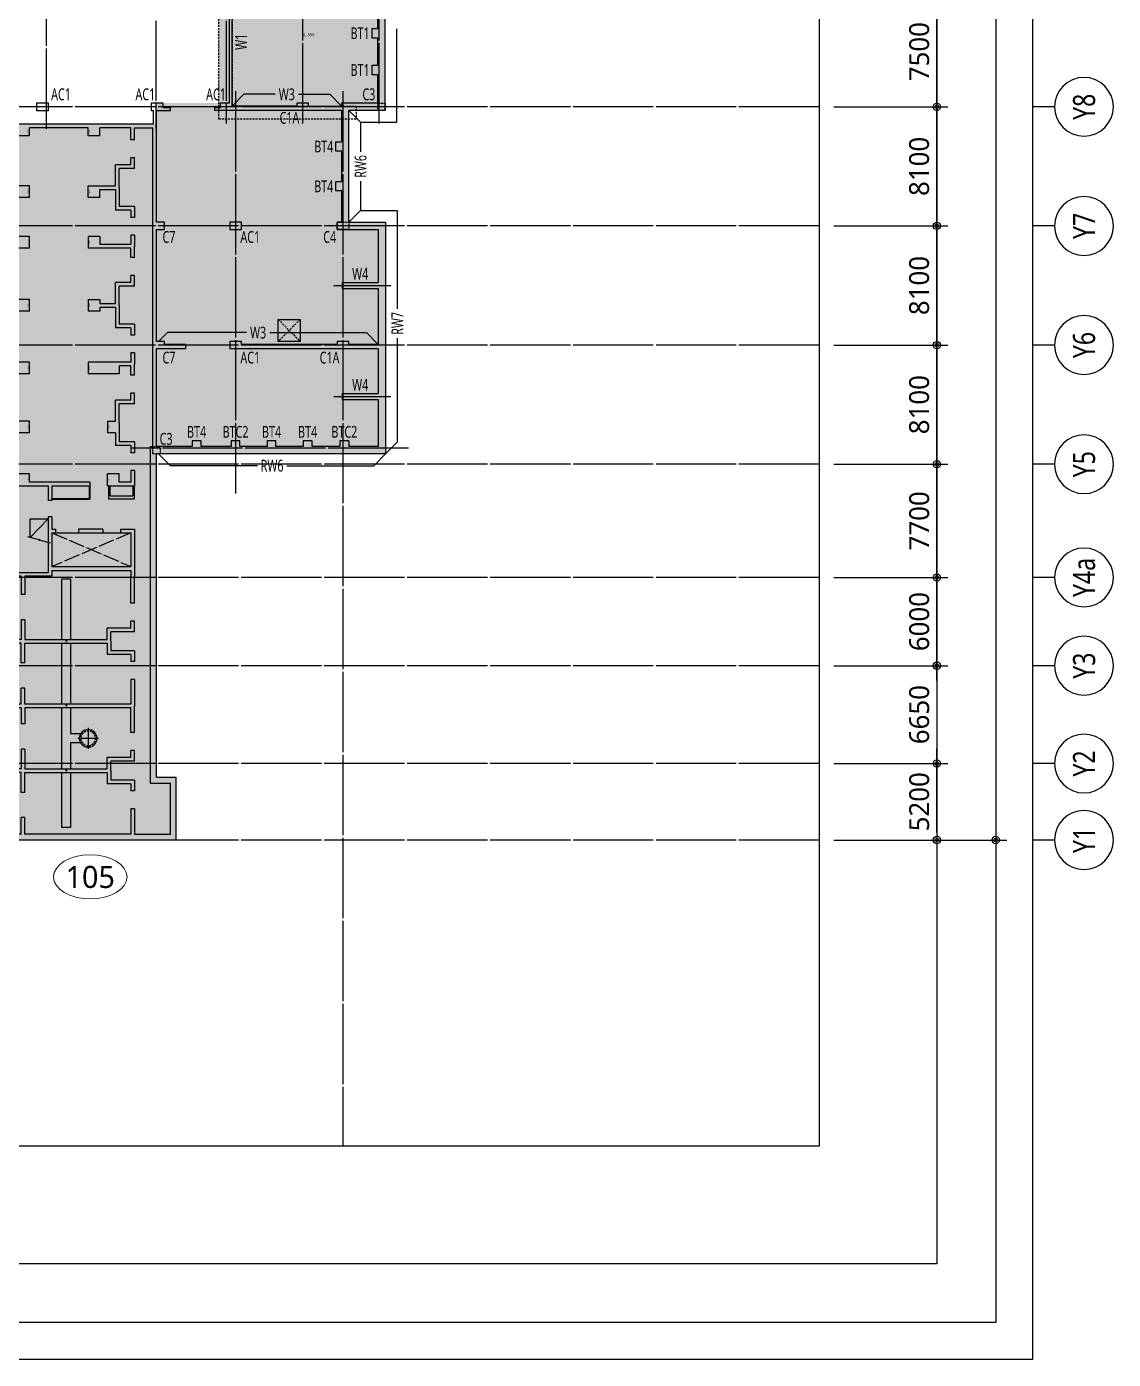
# Model space of a CAD drawing. Header units: millimetres. Extents: x 231380 to 990673, y -319231 to 132826.
# Drawn here: x 916770 to 990673, y -91174 to -564 of the extents above; entities that cross this region are included whole.
import ezdxf
from ezdxf.enums import TextEntityAlignment as Align

# ---------------------------------------------------------------- set-up
doc = ezdxf.new("R2010")
doc.units = ezdxf.units.MM
doc.header["$LTSCALE"] = 91
for name, pattern in [('XS-지하주차장$0$CEN', [62, 60, -1, 0, -1]), ('XS-지하주차장$0$DDOT', [14, 12, -1, 0, -1]), ('XS-지하주차장$0$HID', [2.3, 1.5, -0.8])]:
    doc.linetypes.add(name, pattern=pattern)
doc.layers.get('Defpoints').update_dxf_attribs({"color": 145})
for name, color, linetype in [('252', 252, 'Continuous'), ('254', 254, 'Continuous'), ('BUB', 7, 'Continuous'), ('DIM', 7, 'Continuous'), ('LEADER', 7, 'Continuous'), ('NAME-C', 1, 'Continuous'), ('NAME-W', 2, 'Continuous'), ('XS-지하주차장$0$C3', 145, 'Continuous'), ('XS-지하주차장$0$CEN-P', 14, 'XS-지하주차장$0$CEN'), ('XS-지하주차장$0$COL', 2, 'Continuous'), ('XS-지하주차장$0$EL7', 7, 'Continuous'), ('XS-지하주차장$0$FP-CORE', 8, 'Continuous'), ('XS-지하주차장$0$OPEN', 9, 'XS-지하주차장$0$DDOT'), ('XS-지하주차장$0$STEEL', 9, 'Continuous'), ('XS-지하주차장$0$W1', 2, 'Continuous'), ('XS-지하주차장$0$W2', 9, 'Continuous'), ('XS-지하주차장$0$기초꺽임', 4, 'XS-지하주차장$0$HID'), ('XS-지하주차장$0$집수정', 21, 'Continuous'), ('XS-지하주차장$0$집수정-주동', 21, 'Continuous'), ('XS-지하주차장$0$트렌치-주동', 21, 'Continuous')]:
    doc.layers.add(name, color=color, linetype=linetype)
doc.layers.add('DEFPOINT', color=144, linetype='Continuous', plot=False)
doc.layers.add('XS-지하주차장$0$DEFPOINT', color=144, linetype='Continuous', plot=False)
doc.layers.add('TEXT', color=3, linetype='Continuous', lineweight=9)
doc.styles.add('XS-지하주차장$0$맑은고딕', font='malgun.ttf')
doc.styles.add('맑은고딕', font='malgun.ttf')
doc.dimstyles.new('DIM_500', dxfattribs={"dimscale": 500, "dimtxt": 2.7, "dimasz": 1, "dimexe": 1.5, "dimexo": 2, "dimgap": 1, "dimtad": 1, "dimdec": 0, "dimzin": 0, "dimdsep": 46, "dimtxsty": '맑은고딕', "dimblk1": 'DIMDOT', "dimblk2": 'DIMDOT', "dimsah": 1, "dimcen": 0.09, "dimdle": 2, "dimclrd": 7, "dimclre": 7, "dimclrt": 3, "dimadec": 0, "dimazin": 0, "dimtfac": 1, "dimtdec": 0, "dimtix": 1, "dimtmove": 2, "dimatfit": 3, "dimldrblk": 'DIMDOT', "dimfxl": 0, "dimtolj": 1, "dimtzin": 0, "dimarcsym": 0})

# ---------------------------------------------------------------- blocks, each defined once
blk = doc.blocks.new('DIMDOT')
at = {"layer": 'DIM', "linetype": 'Continuous'}
blk.add_line((-2, 0), (2, 0), dxfattribs=at)
for radius in [0.5, 0.25]:
    blk.add_circle((0, 0), radius, dxfattribs=at)
blk = doc.blocks.new('*D360')
at = {"layer": 'Defpoints', "color": 0, "transparency": 16777216}
for p in [(970673, 62736), (970673, -55864), (982673, -55864)]:
    blk.add_point(p, dxfattribs=at)
at = {"layer": 'DIM', "color": 7, "lineweight": -2, "transparency": 16777216}
for p, q in [((971673, 62736), (983423, 62736)), ((982673, 62236), (982673, -55364)), ((971673, -55864), (983423, -55864))]:
    blk.add_line(p, q, dxfattribs=at)
at = {"layer": 'DIM', "color": 7, "lineweight": -2, "transparency": 16777216, "xscale": 500, "yscale": 500, "zscale": 500}
for p, rotation in [((982673, 62736), 90), ((982673, -55864), 270)]:
    blk.add_blockref('DIMDOT', p, dxfattribs=dict(at, rotation=rotation))
at = {"layer": 'DIM', "color": 3, "transparency": 16777216, "insert": (981471, 3436), "char_height": 1350, "attachment_point": 5, "rotation": 90, "style": '맑은고딕'}
blk.add_mtext('\\A1;118600', dxfattribs=at)
blk = doc.blocks.new('*D361')
at = {"layer": 'Defpoints', "color": 0, "transparency": 16777216}
for p in [(970673, -50664), (978673, -50664), (970673, -55864)]:
    blk.add_point(p, dxfattribs=at)
at = {"layer": 'DIM', "color": 7, "lineweight": -2, "transparency": 16777216}
for p, q in [((971673, -50664), (979423, -50664)), ((978673, -55364), (978673, -51164)), ((971673, -55864), (979423, -55864))]:
    blk.add_line(p, q, dxfattribs=at)
at = {"layer": 'DIM', "color": 7, "lineweight": -2, "transparency": 16777216, "xscale": 500, "yscale": 500, "zscale": 500}
for p, rotation in [((978673, -50664), 90), ((978673, -55864), 270)]:
    blk.add_blockref('DIMDOT', p, dxfattribs=dict(at, rotation=rotation))
at = {"layer": 'DIM', "color": 3, "transparency": 16777216, "insert": (977475, -53264), "char_height": 1350, "attachment_point": 5, "rotation": 90, "style": '맑은고딕'}
blk.add_mtext('\\A1;5200', dxfattribs=at)
blk = doc.blocks.new('*D363')
at = {"layer": 'Defpoints', "color": 0, "transparency": 16777216}
for p in [(970673, -44014), (970673, -50664), (978673, -50664)]:
    blk.add_point(p, dxfattribs=at)
at = {"layer": 'DIM', "color": 7, "lineweight": -2, "transparency": 16777216}
for p, q in [((971673, -44014), (979423, -44014)), ((978673, -44514), (978673, -50164)), ((971673, -50664), (979423, -50664))]:
    blk.add_line(p, q, dxfattribs=at)
at = {"layer": 'DIM', "color": 7, "lineweight": -2, "transparency": 16777216, "xscale": 500, "yscale": 500, "zscale": 500}
for p, rotation in [((978673, -44014), 90), ((978673, -50664), 270)]:
    blk.add_blockref('DIMDOT', p, dxfattribs=dict(at, rotation=rotation))
at = {"layer": 'DIM', "color": 3, "transparency": 16777216, "insert": (977475, -47339), "char_height": 1350, "attachment_point": 5, "rotation": 90, "style": '맑은고딕'}
blk.add_mtext('\\A1;6650', dxfattribs=at)
blk = doc.blocks.new('*D364')
at = {"layer": 'Defpoints', "color": 0, "transparency": 16777216}
for p in [(970673, -38014), (978673, -38014), (970673, -44014)]:
    blk.add_point(p, dxfattribs=at)
at = {"layer": 'DIM', "color": 7, "lineweight": -2, "transparency": 16777216}
for p, q in [((971673, -38014), (979423, -38014)), ((978673, -43514), (978673, -38514)), ((971673, -44014), (979423, -44014))]:
    blk.add_line(p, q, dxfattribs=at)
at = {"layer": 'DIM', "color": 7, "lineweight": -2, "transparency": 16777216, "xscale": 500, "yscale": 500, "zscale": 500}
for p, rotation in [((978673, -38014), 90), ((978673, -44014), 270)]:
    blk.add_blockref('DIMDOT', p, dxfattribs=dict(at, rotation=rotation))
at = {"layer": 'DIM', "color": 3, "transparency": 16777216, "insert": (977475, -41014), "char_height": 1350, "attachment_point": 5, "rotation": 90, "style": '맑은고딕'}
blk.add_mtext('\\A1;6000', dxfattribs=at)
blk = doc.blocks.new('*D365')
at = {"layer": 'Defpoints', "color": 0, "transparency": 16777216}
for p in [(970673, -30314), (978673, -30314), (970673, -38014)]:
    blk.add_point(p, dxfattribs=at)
at = {"layer": 'DIM', "color": 7, "lineweight": -2, "transparency": 16777216}
for p, q in [((971673, -30314), (979423, -30314)), ((978673, -37514), (978673, -30814)), ((971673, -38014), (979423, -38014))]:
    blk.add_line(p, q, dxfattribs=at)
at = {"layer": 'DIM', "color": 7, "lineweight": -2, "transparency": 16777216, "xscale": 500, "yscale": 500, "zscale": 500}
for p, rotation in [((978673, -30314), 90), ((978673, -38014), 270)]:
    blk.add_blockref('DIMDOT', p, dxfattribs=dict(at, rotation=rotation))
at = {"layer": 'DIM', "color": 3, "transparency": 16777216, "insert": (977475, -34164), "char_height": 1350, "attachment_point": 5, "rotation": 90, "style": '맑은고딕'}
blk.add_mtext('\\A1;7700', dxfattribs=at)
blk = doc.blocks.new('*D366')
at = {"layer": 'Defpoints', "color": 0, "transparency": 16777216}
for p in [(970673, -22214), (978673, -22214), (970673, -30314)]:
    blk.add_point(p, dxfattribs=at)
at = {"layer": 'DIM', "color": 7, "lineweight": -2, "transparency": 16777216}
for p, q in [((971673, -22214), (979423, -22214)), ((978673, -29814), (978673, -22714)), ((971673, -30314), (979423, -30314))]:
    blk.add_line(p, q, dxfattribs=at)
at = {"layer": 'DIM', "color": 7, "lineweight": -2, "transparency": 16777216, "xscale": 500, "yscale": 500, "zscale": 500}
for p, rotation in [((978673, -22214), 90), ((978673, -30314), 270)]:
    blk.add_blockref('DIMDOT', p, dxfattribs=dict(at, rotation=rotation))
at = {"layer": 'DIM', "color": 3, "transparency": 16777216, "insert": (977471, -26264), "char_height": 1350, "attachment_point": 5, "rotation": 90, "style": '맑은고딕'}
blk.add_mtext('\\A1;8100', dxfattribs=at)
blk = doc.blocks.new('*D367')
at = {"layer": 'Defpoints', "color": 0, "transparency": 16777216}
for p in [(970673, -14114), (978673, -14114), (970673, -22214)]:
    blk.add_point(p, dxfattribs=at)
at = {"layer": 'DIM', "color": 7, "lineweight": -2, "transparency": 16777216}
for p, q in [((971673, -14114), (979423, -14114)), ((978673, -21714), (978673, -14614)), ((971673, -22214), (979423, -22214))]:
    blk.add_line(p, q, dxfattribs=at)
at = {"layer": 'DIM', "color": 7, "lineweight": -2, "transparency": 16777216, "xscale": 500, "yscale": 500, "zscale": 500}
for p, rotation in [((978673, -14114), 90), ((978673, -22214), 270)]:
    blk.add_blockref('DIMDOT', p, dxfattribs=dict(at, rotation=rotation))
at = {"layer": 'DIM', "color": 3, "transparency": 16777216, "insert": (977471, -18164), "char_height": 1350, "attachment_point": 5, "rotation": 90, "style": '맑은고딕'}
blk.add_mtext('\\A1;8100', dxfattribs=at)
blk = doc.blocks.new('*D368')
at = {"layer": 'Defpoints', "color": 0, "transparency": 16777216}
for p in [(970673, -6014), (978673, -6014), (970673, -14114)]:
    blk.add_point(p, dxfattribs=at)
at = {"layer": 'DIM', "color": 7, "lineweight": -2, "transparency": 16777216}
for p, q in [((971673, -6014), (979423, -6014)), ((978673, -13614), (978673, -6514)), ((971673, -14114), (979423, -14114))]:
    blk.add_line(p, q, dxfattribs=at)
at = {"layer": 'DIM', "color": 7, "lineweight": -2, "transparency": 16777216, "xscale": 500, "yscale": 500, "zscale": 500}
for p, rotation in [((978673, -6014), 90), ((978673, -14114), 270)]:
    blk.add_blockref('DIMDOT', p, dxfattribs=dict(at, rotation=rotation))
at = {"layer": 'DIM', "color": 3, "transparency": 16777216, "insert": (977471, -10064), "char_height": 1350, "attachment_point": 5, "rotation": 90, "style": '맑은고딕'}
blk.add_mtext('\\A1;8100', dxfattribs=at)
blk = doc.blocks.new('*D369')
at = {"layer": 'Defpoints', "color": 0, "transparency": 16777216}
for p in [(970673, 1486), (978673, 1486), (970673, -6014)]:
    blk.add_point(p, dxfattribs=at)
at = {"layer": 'DIM', "color": 7, "lineweight": -2, "transparency": 16777216}
for p, q in [((971673, 1486), (979423, 1486)), ((978673, -5514), (978673, 986)), ((971673, -6014), (979423, -6014))]:
    blk.add_line(p, q, dxfattribs=at)
at = {"layer": 'DIM', "color": 7, "lineweight": -2, "transparency": 16777216, "xscale": 500, "yscale": 500, "zscale": 500}
for p, rotation in [((978673, 1486), 90), ((978673, -6014), 270)]:
    blk.add_blockref('DIMDOT', p, dxfattribs=dict(at, rotation=rotation))
at = {"layer": 'DIM', "color": 3, "transparency": 16777216, "insert": (977475, -2264), "char_height": 1350, "attachment_point": 5, "rotation": 90, "style": '맑은고딕'}
blk.add_mtext('\\A1;7500', dxfattribs=at)
blk = doc.blocks.new('BUB')
at = {"layer": 'BUB'}
blk.add_line((0, 1500), (0, 0), dxfattribs=at)
blk.add_circle((0, 3500), 2000, dxfattribs=at)
blk = doc.blocks.new('XS-지하주차장$0$집수정-주동')
at = {"layer": 'XS-지하주차장$0$집수정-주동'}
for p, q in [((707, 0), (-707, 0)), ((0, 707), (0, -707))]:
    blk.add_line(p, q, dxfattribs=at)
blk.add_circle((0, 0), 600, dxfattribs=at)
at = {"layer": 'XS-지하주차장$0$집수정-주동', "linetype": 'XS-지하주차장$0$HID'}
blk.add_circle((0, 0), 500, dxfattribs=at)
blk = doc.blocks.new('XS-지하주차장$0$B2-5')
at = {"layer": 'XS-지하주차장$0$EL7'}
for p, q in [((27795, 6565), (27795, 7755)), ((27795, 3330), (27795, 4900))]:
    blk.add_line(p, q, dxfattribs=at)
at = {"layer": 'XS-지하주차장$0$FP-CORE'}
for p, q in [((26850, 1617), (26850, 2850)), ((26850, 2850), (28115, 1617)), ((28115, 1617), (26850, 1617))]:
    blk.add_line(p, q, dxfattribs=at)
blk.add_lwpolyline([(28487, 3006), (28286, 2258), (28330, 2246), (28230, 2221), (28274, 2210), (28073, 1461)], dxfattribs=at)
at = {"layer": 'XS-지하주차장$0$OPEN'}
for p, q in [((27795, 8465), (30095, 3100)), ((27795, 3100), (30095, 8465))]:
    blk.add_line(p, q, dxfattribs=at)
at = {"layer": 'XS-지하주차장$0$STEEL'}
for p, q in [((24595, 5665), (25495, 5665)), ((24595, 5635), (25465, 5635)), ((25465, 3100), (25465, 5635)), ((25495, 3100), (25495, 5665))]:
    blk.add_line(p, q, dxfattribs=at)
at = {"layer": 'XS-지하주차장$0$W1'}
for p, q in [((44415, 10205), (44415, 11555)), ((48690, 11555), (44415, 11555)), ((44815, 9805), (44815, 11155)), ((48290, 11155), (44815, 11155)), ((48290, 8715), (48290, 11155)), ((48690, 11555), (48690, 150)), ((6680, 10205), (0, 10205)), ((0, 10005), (0, 0)), ((14780, 10205), (7180, 10205)), ((21930, 10205), (15280, 10205)), ((44415, 10205), (22430, 10205)), ((21930, 9955), (250, 9955)), ((250, 8715), (250, 9955)), ((21930, 9805), (21930, 9955)), ((44815, 9805), (21930, 9805)), ((1075, 8715), (250, 8715)), ((1075, 8465), (250, 8465)), ((250, 8465), (250, 6350)), ((1075, 8715), (1075, 8465)), ((3025, 8715), (2295, 8715)), ((2295, 8715), (2295, 8465)), ((2775, 8465), (2295, 8465)), ((2775, 8465), (2775, 7425)), ((3025, 8715), (3025, 7675)), ((5615, 8715), (6345, 8715)), ((5615, 8715), (5615, 7675)), ((5865, 8465), (6345, 8465)), ((5865, 8465), (5865, 7425)), ((6345, 8715), (6345, 8465)), ((7565, 8715), (8320, 8715)), ((7565, 8715), (7565, 8465)), ((7565, 8465), (8195, 8465)), ((8195, 8465), (8195, 6350)), ((9075, 8715), (8320, 8715)), ((8445, 8465), (8445, 5550)), ((9075, 8465), (8445, 8465)), ((9075, 8715), (9075, 8465)), ((11025, 8715), (10295, 8715)), ((10295, 8715), (10295, 8465)), ((10775, 8465), (10295, 8465)), ((10775, 8465), (10775, 7425)), ((11025, 8715), (11025, 7675)), ((13615, 8715), (14345, 8715)), ((13615, 8715), (13615, 7675)), ((13865, 8465), (14345, 8465)), ((13865, 8465), (13865, 7425)), ((14345, 8715), (14345, 8465)), ((15565, 8715), (16320, 8715)), ((15565, 8715), (15565, 8465)), ((15565, 8465), (16195, 8465)), ((16195, 8465), (16195, 5550)), ((17075, 8715), (16320, 8715)), ((16445, 8465), (16445, 7675)), ((17075, 8465), (16445, 8465)), ((17075, 8715), (17075, 8465)), ((19025, 8715), (18295, 8715)), ((18295, 8715), (18295, 8465)), ((18775, 8465), (18295, 8465)), ((18775, 8465), (18775, 7425)), ((19025, 8715), (19025, 7675)), ((21615, 8715), (22345, 8715)), ((21615, 8715), (21615, 7675)), ((21865, 8465), (22345, 8465)), ((21865, 8465), (21865, 7425)), ((22345, 8715), (22345, 8465)), ((23565, 8715), (24345, 8715)), ((23565, 8715), (23565, 8465)), ((23565, 8465), (24345, 8465)), ((24345, 8715), (24595, 8715)), ((24345, 8465), (24345, 7675)), ((24595, 6875), (24595, 8715)), ((27545, 8715), (30745, 8715)), ((27545, 7755), (27545, 8715)), ((27795, 8465), (30095, 8465)), ((27795, 7755), (27795, 8465)), ((30095, 3100), (30095, 8465)), ((30345, 3100), (30345, 8465)), ((30345, 8465), (30745, 8465)), ((32575, 8715), (30745, 8715)), ((32575, 8465), (30745, 8465)), ((32575, 8715), (32575, 8465)), ((34525, 8715), (33795, 8715)), ((33795, 8715), (33795, 8465)), ((34275, 8465), (33795, 8465)), ((34275, 8465), (34275, 6855)), ((34525, 8715), (34525, 7105)), ((35815, 8715), (36545, 8715)), ((35815, 8715), (35815, 7105)), ((36065, 8465), (36545, 8465)), ((36065, 8465), (36065, 6855)), ((36545, 8715), (36545, 8465)), ((37765, 8715), (39570, 8715)), ((37765, 8715), (37765, 8465)), ((37765, 8465), (39445, 8465)), ((39445, 8465), (39445, 1265)), ((41375, 8715), (39570, 8715)), ((39695, 8465), (39695, 1265)), ((41375, 8465), (39695, 8465)), ((41375, 8715), (41375, 8465)), ((43325, 8715), (42595, 8715)), ((42595, 8715), (42595, 8465)), ((43075, 8465), (42595, 8465)), ((43075, 8465), (43075, 6855)), ((43325, 8715), (43325, 7105)), ((44615, 8715), (45345, 8715)), ((44615, 8715), (44615, 7105)), ((44865, 8465), (45345, 8465)), ((44865, 8465), (44865, 6855)), ((45345, 8715), (45345, 8465)), ((46565, 8715), (48290, 8715)), ((46565, 8715), (46565, 8465)), ((46565, 8465), (48290, 8465)), ((48290, 8465), (48290, 1265)), ((4195, 7425), (2775, 7425)), ((4320, 7675), (3025, 7675)), ((4195, 5550), (4195, 7425)), ((4320, 7675), (5615, 7675)), ((4445, 7425), (5865, 7425)), ((4445, 6350), (4445, 7425)), ((12195, 7425), (10775, 7425)), ((12320, 7675), (11025, 7675)), ((12195, 6350), (12195, 7425)), ((12320, 7675), (13615, 7675)), ((12445, 6350), (12445, 7425)), ((12445, 7425), (13865, 7425)), ((16445, 7675), (16995, 7675)), ((16995, 7675), (16995, 5550)), ((20195, 7425), (18775, 7425)), ((20320, 7675), (19025, 7675)), ((20195, 6875), (20195, 7425)), ((20320, 7675), (21615, 7675)), ((20995, 7425), (21865, 7425)), ((20995, 7425), (20995, 6875)), ((24345, 7675), (23795, 7675)), ((23795, 7675), (23795, 6875)), ((27545, 7755), (27795, 7755)), ((800, 6350), (250, 6350)), ((800, 6350), (800, 5550)), ((4995, 6350), (4445, 6350)), ((4995, 6350), (4995, 5550)), ((7645, 6350), (8195, 6350)), ((7645, 6350), (7645, 5550)), ((11920, 6350), (12195, 6350)), ((11920, 5550), (11920, 6350)), ((12445, 6350), (12720, 6350)), ((12720, 6350), (12720, 5550)), ((20195, 6875), (20995, 6875)), ((24595, 6875), (23795, 6875)), ((27545, 6565), (27545, 4900)), ((27545, 6565), (27795, 6565)), ((27795, 4900), (27795, 6565)), ((35045, 6855), (34275, 6855)), ((35170, 7105), (34525, 7105)), ((35045, 1265), (35045, 6855)), ((35170, 7105), (35815, 7105)), ((35295, 1265), (35295, 6855)), ((35295, 6855), (36065, 6855)), ((43845, 6855), (43075, 6855)), ((43970, 7105), (43325, 7105)), ((43845, 1265), (43845, 6855)), ((43970, 7105), (44615, 7105)), ((44095, 1265), (44095, 6855)), ((44095, 6855), (44865, 6855)), ((250, 5550), (250, 1565)), ((800, 5550), (250, 5550)), ((4995, 5550), (4195, 5550)), ((7645, 5550), (8445, 5550)), ((11920, 5550), (12720, 5550)), ((16195, 5550), (16995, 5550)), ((24345, 5665), (24345, 1565)), ((24345, 5665), (24595, 5665)), ((24595, 3100), (24595, 5665)), ((27545, 4900), (27795, 4900)), ((24595, 3100), (25595, 3100)), ((24595, 250), (24595, 2850)), ((24595, 2850), (25595, 2850)), ((25595, 3100), (25595, 2850)), ((26705, 3100), (27545, 3100)), ((26705, 3100), (26705, 2850)), ((26705, 2850), (30495, 2850)), ((27545, 3330), (27795, 3330)), ((27545, 3100), (27545, 3330)), ((27795, 3100), (27795, 3330)), ((27795, 3100), (30095, 3100)), ((30345, 3100), (30745, 3100)), ((30495, 250), (30495, 2850)), ((30745, 3100), (30745, 1265)), ((800, 1565), (250, 1565)), ((800, 1565), (800, 765)), ((4995, 1565), (4195, 1565)), ((4195, 1565), (4195, 150)), ((4995, 1565), (4995, 765)), ((8445, 1565), (7645, 1565)), ((7645, 1565), (7645, 765)), ((8445, 1565), (8445, 150)), ((12720, 1565), (11920, 1565)), ((11920, 1565), (11920, 765)), ((12720, 1565), (12720, 765)), ((16995, 1565), (16195, 1565)), ((16195, 1565), (16195, 150)), ((16995, 1565), (16995, 765)), ((20995, 1565), (20195, 1565)), ((20195, 1565), (20195, 0)), ((20995, 1565), (20995, 765)), ((24345, 1565), (23795, 1565)), ((23795, 1565), (23795, 765)), ((30745, 1265), (31990, 1265)), ((30745, 1015), (30745, 150)), ((30745, 1015), (31990, 1015)), ((31990, 1265), (31990, 1015)), ((33700, 1265), (35045, 1265)), ((33700, 1265), (33700, 1015)), ((33700, 1015), (35045, 1015)), ((35045, 1015), (35045, -300)), ((36640, 1265), (35295, 1265)), ((36640, 1015), (35295, 1015)), ((35295, 1015), (35295, -300)), ((36640, 1265), (36640, 1015)), ((39445, 1265), (38350, 1265)), ((38350, 1265), (38350, 1015)), ((39445, 1015), (38350, 1015)), ((39445, 1015), (39445, -300)), ((39695, 1265), (40790, 1265)), ((39695, 1015), (39695, -300)), ((39695, 1015), (40790, 1015)), ((40790, 1265), (40790, 1015)), ((42500, 1265), (43845, 1265)), ((42500, 1265), (42500, 1015)), ((42500, 1015), (43845, 1015)), ((43845, 1015), (43845, -150)), ((45440, 1265), (44095, 1265)), ((45440, 1015), (44095, 1015)), ((44095, 1015), (44095, -150)), ((45440, 1265), (45440, 1015)), ((48290, 1265), (47150, 1265)), ((47150, 1265), (47150, 1015)), ((48290, 1015), (47150, 1015)), ((48290, 1015), (48290, -300)), ((250, 0), (0, 0)), ((800, 765), (250, 765)), ((250, 765), (250, 0)), ((4995, 765), (4445, 765)), ((4445, 765), (4445, 150)), ((8195, 765), (7645, 765)), ((8195, 765), (8195, 150)), ((11920, 765), (12195, 765)), ((12195, 765), (12195, 150)), ((12720, 765), (12445, 765)), ((12445, 765), (12445, 150)), ((16445, 765), (16445, 150)), ((16445, 765), (16995, 765)), ((20445, 0), (20195, 0)), ((20995, 765), (20445, 765)), ((20445, 765), (20445, 0)), ((24345, 765), (23795, 765)), ((24345, 765), (24345, 0)), ((24595, 250), (30495, 250)), ((30495, 0), (24345, 0)), ((35295, -300), (35045, -300)), ((39695, -300), (39445, -300)), ((48290, -300), (48580, -300))]:
    blk.add_line(p, q, dxfattribs=at)
at = {"layer": 'XS-지하주차장$0$W2'}
for p, q in [((24595, 8700), (25480, 8700)), ((24595, 8610), (25290, 8610)), ((25290, 7025), (25290, 8610)), ((25480, 6935), (25480, 8700)), ((24595, 7025), (25290, 7025)), ((24595, 6935), (25480, 6935))]:
    blk.add_line(p, q, dxfattribs=at)
at = {"layer": 'XS-지하주차장$0$트렌치-주동'}
for p, q in [((41470, 5040), (41470, 4360)), ((42070, 5040), (42070, 4360)), ((30945, 4360), (35045, 4360)), ((30945, 4360), (30945, 3760)), ((35045, 3760), (30945, 3760)), ((35295, 4360), (39445, 4360)), ((39445, 3760), (35295, 3760)), ((39695, 4360), (41470, 4360)), ((43845, 3760), (39695, 3760)), ((42070, 4360), (43845, 4360)), ((44095, 4360), (47840, 4360)), ((47840, 3760), (44095, 3760)), ((47840, 4360), (47840, 3760))]:
    blk.add_line(p, q, dxfattribs=at)
at = {"layer": 'XS-지하주차장$0$트렌치-주동', "linetype": 'XS-지하주차장$0$HID'}
for p, q in [((35045, 4085), (35295, 4085)), ((35045, 4035), (35295, 4035)), ((39445, 4085), (39695, 4085)), ((39445, 4035), (39695, 4035)), ((43845, 4085), (44095, 4085)), ((43845, 4035), (44095, 4035))]:
    blk.add_line(p, q, dxfattribs=at)
at = {"layer": 'XS-지하주차장$0$집수정-주동', "xscale": -1}
blk.add_blockref('XS-지하주차장$0$집수정-주동', (41770, 5560), dxfattribs=at)
at = {"layer": 'XS-지하주차장$0$DEFPOINT', "color": 1, "style": 'XS-지하주차장$0$맑은고딕', "width": 0.8}
for s, p in [('800X800', (20595, 6975)), ('800X800', (24195, 6975)), ('800X800', (525, 5650)), ('800X800', (4595, 5650)), ('800X800', (8045, 5650)), ('800X800', (12320, 5650)), ('800X2125', (16595, 5650)), ('800X800', (525, 1465)), ('800X800', (4595, 1465)), ('800X800', (8045, 1465)), ('800X800', (12320, 1465)), ('800X800', (16595, 1465)), ('800X800', (20595, 1465)), ('800X800', (24070, 1465))]:
    blk.add_text(s, height=50, dxfattribs=at).set_placement(p, align=Align.MIDDLE_CENTER)
blk = doc.blocks.new('XS-지하주차장$0$집수정-1.5x1.5')
at = {"layer": 'XS-지하주차장$0$집수정', "linetype": 'XS-지하주차장$0$HID'}
for p, q in [((1500, 0), (0, 1500)), ((0, 0), (1500, 1500))]:
    blk.add_line(p, q, dxfattribs=at)
at = {"layer": 'XS-지하주차장$0$집수정'}
blk.add_lwpolyline([(0, 0), (0, 1500), (1500, 1500), (1500, 0)], close=True, dxfattribs=at)

msp = doc.modelspace()

# ---------------------------------------------------------------- hatches: boundary and pattern name
at = {"layer": '252'}
h = msp.add_hatch(color=256, dxfattribs=at)
h.dxf.hatch_style = 1
h.paths.add_polyline_path([(915392.6, -7184.2), (925597.6, -7184.2), (925597.6, -51599.2), (926947.6, -51599.2), (926947.6, -55874.2), (915092.6, -55874.2), (915092.6, -37679.2), (915392.6, -37679.2)])
at = {"layer": '254'}
h = msp.add_hatch(color=256, dxfattribs=at)
h.dxf.hatch_style = 1
h.paths.add_polyline_path([(941142.6, 5385.8), (929847.6, 5385.8), (929847.6, -5764.2), (925547.6, -5764.2), (925547.6, -7184.2), (925497.6, -7184.2), (925497.6, -29614.2), (941177.6, -29614.2), (941177.6, -13864.2), (938677.6, -13864.2), (938677.6, -6264.2), (941142.6, -6264.2)])

# ---------------------------------------------------------------- linework, layer by layer
at = {"layer": 'DEFPOINT'}
for points in [[(732192.6, 132825.8), (985172.6, 132825.8), (985172.6, -91174.2), (732192.6, -91174.2)], [(734692.6, 130325.8), (982672.6, 130325.8), (982672.6, -88674.2), (734692.6, -88674.2)], [(738692.6, 126325.8), (978672.6, 126325.8), (978672.6, -84674.2), (738692.6, -84674.2)]]:
    msp.add_lwpolyline(points, close=True, dxfattribs=at)
at = {"layer": 'LEADER'}
for p, q in [((939477.6, -7064.2), (939477.6, -9064.2)), ((939477.6, -11064.2), (939477.6, -13064.2))]:
    msp.add_line(p, q, dxfattribs=at)
for points in [[(938677.6, -6264.2), (939477.6, -7064.2), (941942.6, -7064.2), (941942.6, -713)], [(933662.6, -5164.2), (931547.6, -5164.2), (930747.6, -5964.2)], [(935262.6, -5164.2), (937377.6, -5164.2), (938177.6, -5964.2)], [(938677.6, -13864.2), (939477.6, -13064.2), (941977.6, -13064.2), (941977.6, -19739.2)], [(931712.6, -21364.2), (926347.6, -21364.2), (925747.6, -21964.2)], [(933312.6, -21364.2), (939877.6, -21364.2), (940677.6, -22164.2)], [(941977.6, -21739.2), (941977.6, -28814.2), (941177.6, -29614.2)], [(932462.6, -30414.2), (926547.6, -30414.2), (925747.6, -29614.2)], [(934462.6, -30414.2), (940377.6, -30414.2), (941177.6, -29614.2)]]:
    msp.add_lwpolyline(points, dxfattribs=at)
at = {"layer": 'TEXT'}
msp.add_ellipse((921095.1, -58374.2), major_axis=(2500, 0), ratio=0.6, dxfattribs=at)
at = {"layer": 'XS-지하주차장$0$C3', "linetype": 'XS-지하주차장$0$HID', "ltscale": 0.5}
msp.add_line((941142.6, -6264.2), (941142.6, -5764.2), dxfattribs=at)
for points in [[(940642.6, -5764.2), (941142.6, -5764.2), (941142.6, -6264.2), (940642.6, -6264.2)], [(937877.6, -13864.2), (938677.6, -13864.2), (938677.6, -14364.2), (937877.6, -14364.2)], [(925347.6, -29114.2), (925847.6, -29114.2), (925847.6, -29614.2), (925347.6, -29614.2)]]:
    msp.add_lwpolyline(points, close=True, dxfattribs=at)
at = {"layer": 'XS-지하주차장$0$CEN-P'}
for p, q in [((918122.6, -7504.2), (918122.6, 118325.8)), ((925547.6, 118325.8), (925547.6, -7504.2)), ((930347.6, 118325.8), (930347.6, -7139.2)), ((940742.6, -7139.2), (940742.6, 118325.8)), ((935542.6, -7139.2), (935542.6, 6510.8)), ((930977.6, -4944.2), (930977.6, -32314.2)), ((938277.6, -4944.2), (938277.6, -76674.2)), ((970672.6, -6014.2), (746692.6, -6014.2)), ((970672.6, -14114.2), (746692.6, -14114.2)), ((937657.6, -18164.2), (941542.6, -18164.2)), ((970672.6, -22214.2), (746692.6, -22214.2)), ((937657.6, -25714.2), (941542.6, -25714.2)), ((942742.6, -29214.2), (923922.6, -29214.2)), ((970672.6, -30314.2), (746692.6, -30314.2)), ((970672.6, -44014.2), (746692.6, -44014.2)), ((970672.6, -50664.2), (746692.6, -50664.2)), ((970672.6, -55864.2), (746692.6, -55864.2))]:
    msp.add_line(p, q, dxfattribs=at)
at = {"layer": 'XS-지하주차장$0$CEN-P', "color": 124}
msp.add_line((970672.6, -38014.2), (857322.6, -38014.2), dxfattribs=at)
at = {"layer": 'XS-지하주차장$0$COL'}
for p, q in [((941142.6, -6264.2), (941142.6, 5385.8)), ((930747.6, -5964.2), (930747.6, 2775.8)), ((930547.6, 1235.8), (930547.6, -5764.2)), ((940642.6, -714.2), (940642.6, 1185.8)), ((940242.6, -714.2), (940242.6, -1314.2)), ((940642.6, -714.2), (940242.6, -714.2)), ((940242.6, -1314.2), (940642.6, -1314.2)), ((940642.6, -3214.2), (940642.6, -1314.2)), ((940242.6, -3214.2), (940242.6, -3814.2)), ((940642.6, -3214.2), (940242.6, -3214.2)), ((940242.6, -3814.2), (940642.6, -3814.2)), ((940642.6, -5764.2), (940642.6, -3814.2)), ((926047.6, -5764.2), (925247.6, -5764.2)), ((925247.6, -5764.2), (925247.6, -6264.2)), ((925247.6, -6264.2), (925397.6, -6264.2)), ((925397.6, -7184.2), (925397.6, -6264.2)), ((925597.6, -6264.2), (926547.6, -6264.2)), ((925597.6, -7184.2), (925597.6, -6264.2)), ((926047.6, -6064.2), (926047.6, -5764.2)), ((926047.6, -6064.2), (926547.6, -6064.2)), ((926547.6, -6264.2), (926547.6, -6064.2)), ((929557.6, -6064.2), (929947.6, -6064.2)), ((929557.6, -6264.2), (929557.6, -6064.2)), ((938177.6, -6264.2), (929557.6, -6264.2)), ((930547.6, -5764.2), (929947.6, -5764.2)), ((929947.6, -6064.2), (929947.6, -5764.2)), ((935142.6, -5964.2), (930747.6, -5964.2)), ((935142.6, -5764.2), (935142.6, -5964.2)), ((935942.6, -5764.2), (935142.6, -5764.2)), ((935942.6, -5964.2), (935942.6, -5764.2)), ((935942.6, -5964.2), (938177.6, -5964.2)), ((940642.6, -5764.2), (938177.6, -5764.2)), ((938177.6, -5764.2), (938177.6, -5964.2)), ((938177.6, -6264.2), (938177.6, -8414.2)), ((941142.6, -6264.2), (938677.6, -6264.2)), ((938677.6, -13864.2), (938677.6, -6264.2)), ((937777.6, -8414.2), (937777.6, -9014.2)), ((938177.6, -8414.2), (937777.6, -8414.2)), ((937777.6, -9014.2), (938177.6, -9014.2)), ((938177.6, -9014.2), (938177.6, -11114.2)), ((937777.6, -11114.2), (937777.6, -11714.2)), ((938177.6, -11114.2), (937777.6, -11114.2)), ((937777.6, -11714.2), (938177.6, -11714.2)), ((938177.6, -11714.2), (938177.6, -13864.2)), ((926147.6, -13864.2), (925597.6, -13864.2)), ((925597.6, -14364.2), (926147.6, -14364.2)), ((926147.6, -14364.2), (926147.6, -13864.2)), ((937877.6, -13864.2), (937877.6, -14364.2)), ((938177.6, -13864.2), (937877.6, -13864.2)), ((937877.6, -14364.2), (940677.6, -14364.2)), ((938677.6, -13864.2), (941177.6, -13864.2)), ((940677.6, -14364.2), (940677.6, -17964.2)), ((941177.6, -13864.2), (941177.6, -29614.2)), ((938227.6, -17964.2), (940677.6, -17964.2)), ((938227.6, -17964.2), (938227.6, -18364.2)), ((938227.6, -18364.2), (940677.6, -18364.2)), ((940677.6, -18364.2), (940677.6, -22164.2)), ((926147.6, -21964.2), (925597.6, -21964.2)), ((927567.6, -22464.2), (925597.6, -22464.2)), ((926147.6, -22164.2), (926147.6, -21964.2)), ((927567.6, -22164.2), (926147.6, -22164.2)), ((927567.6, -22164.2), (927567.6, -22464.2)), ((930577.6, -21964.2), (930577.6, -22464.2)), ((931377.6, -21964.2), (930577.6, -21964.2)), ((940677.6, -22464.2), (930577.6, -22464.2)), ((931377.6, -22164.2), (931377.6, -21964.2)), ((937877.6, -22164.2), (931377.6, -22164.2)), ((937877.6, -21964.2), (937877.6, -22164.2)), ((938677.6, -21964.2), (937877.6, -21964.2)), ((938677.6, -22164.2), (938677.6, -21964.2)), ((940677.6, -22164.2), (938677.6, -22164.2)), ((940677.6, -22464.2), (940677.6, -25514.2)), ((938227.6, -25514.2), (940677.6, -25514.2)), ((938227.6, -25514.2), (938227.6, -25914.2)), ((938227.6, -25914.2), (940677.6, -25914.2)), ((940677.6, -25914.2), (940677.6, -29114.2)), ((928627.6, -28714.2), (928027.6, -28714.2)), ((928027.6, -28714.2), (928027.6, -29114.2)), ((928627.6, -29114.2), (928627.6, -28714.2)), ((931277.6, -28714.2), (930677.6, -28714.2)), ((930677.6, -28714.2), (930677.6, -29114.2)), ((931277.6, -29114.2), (931277.6, -28714.2)), ((933727.6, -28714.2), (933127.6, -28714.2)), ((933127.6, -28714.2), (933127.6, -29114.2)), ((933727.6, -29114.2), (933727.6, -28714.2)), ((936177.6, -28714.2), (935577.6, -28714.2)), ((935577.6, -28714.2), (935577.6, -29114.2)), ((936177.6, -29114.2), (936177.6, -28714.2)), ((938077.6, -28714.2), (938077.6, -29114.2)), ((938677.6, -28714.2), (938077.6, -28714.2)), ((938677.6, -28714.2), (938677.6, -29114.2)), ((928027.6, -29114.2), (925597.6, -29114.2)), ((941177.6, -29614.2), (925597.6, -29614.2)), ((930677.6, -29114.2), (928627.6, -29114.2)), ((933127.6, -29114.2), (931277.6, -29114.2)), ((935577.6, -29114.2), (933727.6, -29114.2)), ((938077.6, -29114.2), (936177.6, -29114.2)), ((940677.6, -29114.2), (938677.6, -29114.2))]:
    msp.add_line(p, q, dxfattribs=at)
for points in [[(917447.6, -5764.2), (917447.6, -6264.2), (918247.6, -6264.2), (918247.6, -5764.2)], [(930577.6, -13864.2), (930577.6, -14364.2), (931377.6, -14364.2), (931377.6, -13864.2)]]:
    msp.add_lwpolyline(points, close=True, dxfattribs=at)
at = {"layer": 'XS-지하주차장$0$DEFPOINT'}
msp.add_lwpolyline([(746692.6, -76674.2), (746692.6, 118325.8), (970672.6, 118325.8), (970672.6, -76674.2)], close=True, dxfattribs=at)
at = {"layer": 'XS-지하주차장$0$기초꺽임'}
msp.add_lwpolyline([(930747.6, 5885.8), (930747.6, -5964.2), (939177.6, -5964.2), (939177.6, -6864.2), (929847.6, -6864.2), (929847.6, 5885.8), (930747.6, 5885.8)], dxfattribs=at)

# ---------------------------------------------------------------- block references
at = {"layer": 'BUB', "xscale": -1, "rotation": 270.0000000000002}
for p in [(985172.6, -6014.2), (985172.6, -14114.2), (985172.6, -22214.2), (985172.6, -30314.2), (985172.6, -38014.2), (985172.6, -44014.2), (985172.6, -50664.2), (985172.6, -55864.2)]:
    msp.add_blockref('BUB', p, dxfattribs=at)
at = {"layer": 'XS-지하주차장$0$W1', "rotation": 270}
msp.add_blockref('XS-지하주차장$0$B2-5', (915392.6, -7184.2), dxfattribs=at)
at = {"layer": 'XS-지하주차장$0$집수정', "rotation": 180}
msp.add_blockref('XS-지하주차장$0$집수정-1.5x1.5', (935377.6, -20464.2), dxfattribs=at)

# ---------------------------------------------------------------- texts
at = {"layer": 'NAME-C', "style": '맑은고딕', "width": 0.7}
for s, p in [('BT1', (939442.6, -1014.2)), ('BT1', (939442.6, -3514.2)), ('AC1', (919106.2, -5164.2)), ('AC1', (924840.4, -5164.2)), ('AC1', (929647.6, -5164.2)), ('C3', (940042.6, -5164.2)), ('C1A', (934642.6, -6764.2)), ('BT4', (936977.6, -8714.2)), ('BT4', (936977.6, -11419.1)), ('C7', (926447.6, -14864.2)), ('AC1', (931977.6, -14864.2)), ('C4', (937377.6, -14864.2)), ('C7', (926447.6, -23064.2)), ('AC1', (931977.6, -23064.2)), ('C1A', (937370.2, -23064.2)), ('BT4', (928327.6, -28114.2)), ('BTC2', (930977.6, -28114.2)), ('BT4', (933427.6, -28114.2)), ('BT4', (935877.6, -28114.2)), ('BTC2', (938377.6, -28114.2)), ('C3', (926254.3, -28587.5))]:
    msp.add_text(s, height=800, dxfattribs=at).set_placement(p, align=Align.MIDDLE)
at = {"layer": 'NAME-W', "style": '맑은고딕', "width": 0.7}
for s, p in [('W1', (931347.6, -1594.2)), ('RW6', (939477.6, -10064.2)), ('RW7', (941977.6, -20739.2))]:
    msp.add_text(s, height=800, rotation=90, dxfattribs=at).set_placement(p, align=Align.MIDDLE_CENTER)
for s, p in [('W3', (934462.6, -5164.2)), ('W4', (939452.6, -17364.2)), ('W4', (939452.6, -24914.2)), ('RW6', (933462.6, -30414.2))]:
    msp.add_text(s, height=800, dxfattribs=at).set_placement(p, align=Align.MIDDLE_CENTER)
at = {"layer": 'NAME-W', "color": 6, "style": '맑은고딕', "width": 0.7}
msp.add_text('W3', height=800, dxfattribs=at).set_placement((932512.6, -21364.2), align=Align.MIDDLE_CENTER)
at = {"layer": 'TEXT', "style": '맑은고딕', "width": 0.8}
for s, p in [('Y8', (988678.6, -6014.2)), ('Y7', (988678.6, -14114.2)), ('Y6', (988678.6, -22214.2)), ('Y5', (988678.6, -30314.2)), ('Y4a', (988678.6, -38014.2)), ('Y3', (988678.6, -44014.2)), ('Y2', (988678.6, -50664.2)), ('Y1', (988678.6, -55864.2))]:
    msp.add_text(s, height=1500, rotation=90, dxfattribs=at).set_placement(p, align=Align.MIDDLE_CENTER)
at = {"layer": 'TEXT', "extrusion": (2.94245e-18, 9.64033e-08, 1), "style": '맑은고딕'}
msp.add_text('105', height=1500, rotation=0, dxfattribs=at).set_placement((921093.9, -58374.2, 0), align=Align.MIDDLE_CENTER)
at = {"layer": 'XS-지하주차장$0$DEFPOINT', "color": 2, "style": 'XS-지하주차장$0$맑은고딕'}
msp.add_text('SL-500', height=200, dxfattribs=at).set_placement((935925, -1113), align=Align.MIDDLE_CENTER)

# ---------------------------------------------------------------- dimensions: what is measured, and where the dimension line sits
at = {"layer": 'DIM'}
for base, p1, p2, angle, picture, middle in [((982672.6, -55864.2), (970672.6, 62735.8), (970672.6, -55864.2), 270, '*D360', (981471, 3435.8)), ((978672.6, 1485.8), (970672.6, -6014.2), (970672.6, 1485.8), 90, '*D369', (977475.2, -2264.2)), ((978672.6, -6014.2), (970672.6, -14114.2), (970672.6, -6014.2), 90, '*D368', (977471, -10064.2)), ((978672.6, -14114.2), (970672.6, -22214.2), (970672.6, -14114.2), 90, '*D367', (977471, -18164.2)), ((978672.6, -22214.2), (970672.6, -30314.2), (970672.6, -22214.2), 90, '*D366', (977471, -26264.2)), ((978672.6, -30314.2), (970672.6, -38014.2), (970672.6, -30314.2), 90, '*D365', (977475.2, -34164.2)), ((978672.6, -38014.2), (970672.6, -44014.2), (970672.6, -38014.2), 90, '*D364', (977475.2, -41014.2)), ((978672.6, -50664.2), (970672.6, -44014.2), (970672.6, -50664.2), 270, '*D363', (977475.2, -47339.2)), ((978672.6, -50664.2), (970672.6, -55864.2), (970672.6, -50664.2), 90, '*D361', (977475.2, -53264.2))]:
    dim = msp.add_linear_dim(base=base, p1=p1, p2=p2, angle=angle, dimstyle='DIM_500', dxfattribs=at)
    dim.commit()
    dim.dimension.update_dxf_attribs({"geometry": picture, "text_midpoint": middle})

doc.saveas('drawing.dxf')
